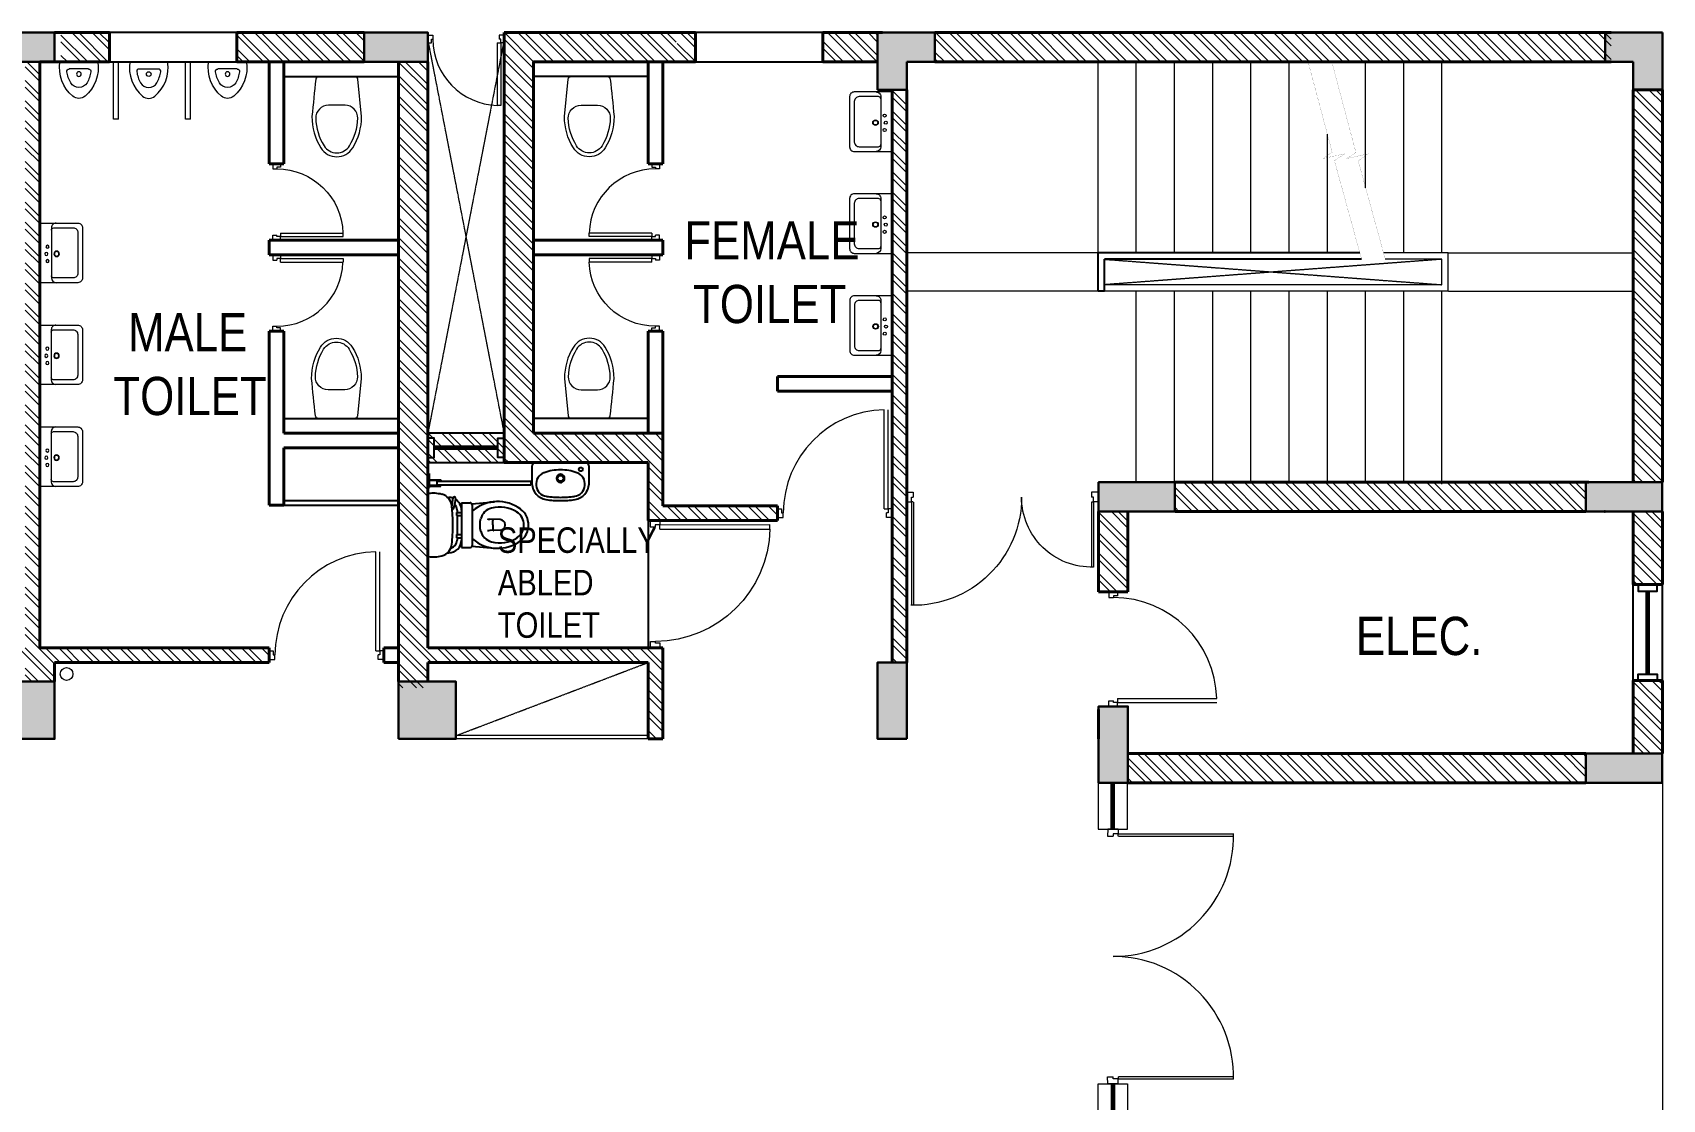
# Model space of a CAD drawing. Header units: inches. Extents: x 3461478 to 3553662, y 1119443 to 1186010.
# Drawn here: x 3494720 to 3507513, y 1174919 to 1183295 of the extents above; entities that cross this region are included whole.
import ezdxf

# ---------------------------------------------------------------- set-up
doc = ezdxf.new("R2010")
doc.units = ezdxf.units.IN
doc.header["$LTSCALE"] = 5
doc.header["$MEASUREMENT"] = 0
doc.linetypes.add('DASHED2', pattern=[0.375, 0.25, -0.125])
doc.linetypes.add('HIDDEN', pattern=[0.375, 0.25, -0.125])
doc.layers.get('0').update_dxf_attribs({"lineweight": 13})
for name, color, linetype, lineweight in [('door', 3, 'Continuous', 9), ('ele', 51, 'Continuous', 18), ('fixtures', 171, 'Continuous', 15), ('furniture', 95, 'Continuous', 18), ('hatch', 8, 'Continuous', 9), ('hidden', 8, 'HIDDEN', 13), ('S-Concrete', 6, 'Continuous', 30), ('steps', 25, 'Continuous', 9), ('text', 190, 'Continuous', 20), ('wall', 1, 'Continuous', 40)]:
    doc.layers.add(name, color=color, linetype=linetype, lineweight=lineweight)
doc.layers.add('Railng', color=203, linetype='Continuous')
doc.layers.add('win', color=4, linetype='Continuous')
doc.styles.get("Standard").update_dxf_attribs({"font": 'swissc.ttf', "height": 350})
pattern_1 = [(135, (3642114.79, 1411682.97), (-79.549513, -79.549513), []), (135, (3642114.79, 1411736.01), (-79.549513, -79.549513), [])]
pattern_2 = [(135, (3440489.43, 1664582.5), (-79.549513, -79.549513), []), (135, (3440489.43, 1664635.53), (-79.549513, -79.549513), [])]
pattern_3 = [(135, (3440441.02, 1664582.5), (-79.549513, -79.549513), []), (135, (3440441.02, 1664635.53), (-79.549513, -79.549513), [])]

# ---------------------------------------------------------------- blocks, each defined once
blk = doc.blocks.new('wc-wh')
at = {"color": 0, "linetype": 'ByBlock'}
for points in [[(315, 195), (22, 165, 0.384412), (0, 140), (0, -140, 0.383904), (22, -165, 0.001434), (314, -195, 0.140641), (560, -125, 0.259738), (630, 0, 0.259738), (560, 125, 0.139471)], [(225, 65), (225, -65, 0.422961), (328, -165, 0.13189), (544, -100, 0.259738), (600, 0, 0.259738), (544, 100, 0.13189), (328, 165, 0.422961)]]:
    blk.add_lwpolyline(points, format="xyb", close=True, dxfattribs=at)
blk.add_arc((316, -170), 25, 264.2811, 270.16, dxfattribs=at)
blk = doc.blocks.new('basin3')
blk.add_lwpolyline([(-310, 0, 0.414214), (-315, -5), (-315, -400, 0.414214), (-265, -450), (265, -450, 0.414214), (315, -400), (315, -5, 0.414214), (310, 0)], format="xyb", close=True)
for points in [[(-315, -170, -0.420988), (-266, -120), (-243, -120), (265, -120, -0.40847), (315, -170)], [(-241, -120, 0.401444), (-265, -145), (-265, -350, 0.414214), (-215, -400), (215, -400, 0.414214), (265, -350), (265, -145, 0.396723), (242, -120)]]:
    blk.add_lwpolyline(points, format="xyb")
for centre, radius in [((-65, -79), 16.2), ((10, -176), 28.9), ((10, -176), 23.5), ((11, -67), 16.2), ((87, -79), 16.2)]:
    blk.add_circle(centre, radius)
blk = doc.blocks.new('A$C747F79CE')
for p, q in [((3, 287), (301, 287)), ((76, 231), (228, 231))]:
    blk.add_line(p, q)
blk.add_circle((152, 191), 18.6)
for centre, radius, start, end in [((294, 242), 294, 171.2835, 229.7548), ((10, 242), 294, 310.2452, 8.7165), ((76, 212), 18.6, 90, 187.7956), ((294, 242), 238, 187.7956, 210.0177), ((10, 242), 238, 329.9823, 352.2044), ((228, 212), 18.6, 352.2044, 90), ((152, 160), 74.4, 210.0177, 329.9823), ((152, 74), 74.4, 229.7548, 310.2452)]:
    blk.add_arc(centre, radius, start, end)
blk = doc.blocks.new('disabled-wc_01')
at = {"lineweight": -3}
for p, q in [((0.365, 0.003), (0.86, 0.003)), ((1.017, 0), (0.907, 0)), ((0.907, 0), (0.907, -0.005)), ((0.998, -0.005), (0.998, 0)), ((0.907, -0.005), (1.017, -0.005)), ((0.918, -0.005), (0.918, -0.095)), ((0.918, -0.095), (0.923, -0.095)), ((0.923, -0.095), (0.923, -0.005)), ((0.923, -0.065), (0.963, -0.065)), ((0.923, -0.095), (0.928, -0.095)), ((0.928, -0.065), (0.928, -0.8)), ((0.958, -0.065), (0.958, -0.8)), ((0.963, -0.095), (0.958, -0.095)), ((0.963, -0.095), (0.963, -0.005)), ((0.968, -0.095), (0.963, -0.095)), ((0.968, -0.005), (0.968, -0.095)), ((0.395, -0.147), (0.395, -0.157)), ((0.512, -0.222), (0.495, -0.222)), ((0.537, -0.219), (0.512, -0.219)), ((0.512, -0.219), (0.512, -0.257)), ((0.537, -0.219), (0.537, -0.257)), ((0.687, -0.222), (0.537, -0.222)), ((0.712, -0.219), (0.687, -0.219)), ((0.687, -0.219), (0.687, -0.257)), ((0.712, -0.219), (0.712, -0.257)), ((0.729, -0.222), (0.712, -0.222)), ((0.734, -0.184), (0.758, -0.182)), ((0.734, -0.186), (0.734, -0.184)), ((0.758, -0.182), (0.764, -0.181)), ((0.825, -0.19), (0.769, -0.181)), ((0.822, -0.21), (0.772, -0.202)), ((0.829, -0.147), (0.829, -0.157)), ((0.446, -0.339), (0.431, -0.515)), ((0.437, -0.257), (0.437, -0.326)), ((0.787, -0.257), (0.437, -0.257)), ((0.772, -0.34), (0.452, -0.341)), ((0.503, -0.344), (0.723, -0.344)), ((0.78, -0.338), (0.796, -0.515)), ((0.787, -0.257), (0.787, -0.325)), ((0.572, -0.56), (0.569, -0.479)), ((0.613, -0.502), (0.578, -0.502)), ((0.613, -0.502), (0.649, -0.502)), ((0.655, -0.56), (0.658, -0.479)), ((0.958, -0.8), (0.928, -0.8))]:
    blk.add_line(p, q, dxfattribs=at)
for centre, radius, start, end in [((0.642, -0.035), 0.28, 172.2058, 194.111), ((0.582, -0.035), 0.28, 345.9004, 7.8056), ((0.472, -0.078), 0.104, 194.111, 264.2214), ((0.753, -0.078), 0.104, 275.79, 345.9004), ((0.495, -0.157), 0.1, 180.0057, 270.0057), ((0.495, -0.157), 0.065, 195.1981, 270.0057), ((0.612, 1.311), 1.5, 264.2214, 270.0057), ((0.612, 1.311), 1.5, 270.0057, 275.79), ((0.729, -0.157), 0.065, 270.0057, 315.3093), ((0.729, -0.157), 0.1, 270.0057, 328.8928), ((0.743, -0.185), 0.009, 184.4364, 246.9266), ((0.791, -0.074), 0.13, 246.9266, 261.4364), ((0.766, -0.201), 0.02, 81.4364, 94.4364), ((0.729, -0.157), 0.065, 335.0636, 345.4153), ((0.823, -0.2), 0.01, 261.4364, 81.4364), ((0.729, -0.157), 0.1, 340.8694, 0.0057), ((0.73, -0.541), 0.3, 138.9526, 217.2465), ((0.452, -0.326), 0.015, 180.0057, 270.0057), ((0.497, -0.541), 0.3, 322.7649, 41.0588), ((0.772, -0.325), 0.015, 270.0057, 0.0057), ((0.722, -0.557), 0.25, 164.9191, 213.0277), ((0.597, -0.523), 0.12, 105.9869, 164.9191), ((0.613, -0.58), 0.18, 90.0057, 105.9869), ((0.479, -0.482), 0.09, 2.0057, 14.0993), ((0.578, -0.51), 0.008, 90.0057, 182.0057), ((0.613, -0.58), 0.18, 74.0244, 90.0057), ((0.649, -0.51), 0.008, 358.0057, 90.0057), ((0.748, -0.482), 0.09, 165.9121, 178.0057), ((0.63, -0.523), 0.12, 15.0923, 74.0244), ((0.504, -0.557), 0.25, 326.9837, 15.0923), ((0.612, -0.56), 0.04, 180.0057, 268.5237), ((0.613, -0.502), 0.098, 268.5237, 270.0057), ((0.613, -0.502), 0.098, 270.0057, 271.4876), ((0.615, -0.56), 0.04, 271.4876, 0.0057), ((0.613, -0.629), 0.154, 217.2465, 270.0057), ((0.613, -0.627), 0.12, 213.0277, 270.0057), ((0.613, -0.627), 0.12, 270.0057, 326.9837), ((0.613, -0.629), 0.154, 270.0057, 322.7649)]:
    blk.add_arc(centre, radius, start, end, dxfattribs=at)
blk = doc.blocks.new('disabled-lavatory_01')
at = {"lineweight": -3}
blk.add_line((0, -0.214), (0, 0.214), dxfattribs=at)
for centre, radius in [((0.054, 0.16), 0.015), ((0.125, 0), 0.023)]:
    blk.add_circle(centre, radius, dxfattribs=at)
for centre, radius, start, end in [((0.046, 0.125), 0.1, 90.0057, 117.7159), ((0.094, -1.044), 1.27, 86.6516, 92.3098), ((0.428, 0), 0.37, 159.5821, 180.0057), ((0.171, 0.096), 0.096, 8.1128, 159.5821), ((0.16, 0.09), 0.134, 10.2933, 86.6516), ((0.428, 0), 0.37, 180.0057, 200.4293), ((0.125, 0), 0.0325, 0.0057, 180.0057), ((0.125, 0), 0.0325, 180.0057, 0.0057), ((-0.5, 0), 0.774, 0.0057, 8.1932), ((-0.5, 0), 0.774, 351.8181, 0.0057), ((-0.5, 0), 0.8, 0.0057, 8.1932), ((-0.5, 0), 0.8, 351.8181, 0.0057), ((0.171, -0.096), 0.096, 200.4293, 351.8986), ((0.16, -0.09), 0.134, 273.3597, 349.7181), ((0.047, -0.125), 0.1, 242.2955, 267.7016), ((0.093, 1.044), 1.27, 267.7016, 273.3597)]:
    blk.add_arc(centre, radius, start, end, dxfattribs=at)
blk = doc.blocks.new('Big Door Garbage')
at = {"layer": 'door', "color": 5, "lineweight": 18}
for p, q in [((-12550, 128778), (-12500, 128778)), ((-12550, 128703), (-12550, 128778)), ((-12550, 128703), (-12515, 128703)), ((-12515, 128738), (-12500, 128738)), ((-12515, 128703), (-12515, 128738)), ((-12500, 128703), (-12515, 128703)), ((-12515, 128700), (-12515, 128189)), ((-12500, 128778), (-12500, 128738)), ((-12499, 128700), (-12499, 128189)), ((-11101, 128700), (-11101, 127889)), ((-11100, 128778), (-11100, 128738)), ((-11050, 128778), (-11100, 128778)), ((-11085, 128738), (-11100, 128738)), ((-11100, 128703), (-11085, 128703)), ((-11085, 128703), (-11085, 128738)), ((-11050, 128703), (-11085, 128703)), ((-11085, 128700), (-11085, 127889)), ((-11050, 128703), (-11050, 128778))]:
    blk.add_line(p, q, dxfattribs=at)
at = {"layer": 'door', "lineweight": 18}
for centre, radius, start, end in [((-12499, 128738), 549, 268.3162, 0), ((-11101, 128738), 849, 180, 271.3223)]:
    blk.add_arc(centre, radius, start, end, dxfattribs=at)
blk = doc.blocks.new('lib v2')
at = {"layer": 'hatch'}
h = blk.add_hatch(dxfattribs=at)
h.set_pattern_fill('ANSI32', color=256, scale=300, style=0)
h.set_pattern_definition([(45, (-45044.1, -204394.94), (-79.549513, 79.549513), []), (45, (-44991.07, -204394.94), (-79.549513, 79.549513), [])])
h.paths.add_polyline_path([(-479852, -60563), (-479967, -60563), (-479967, -60663), (-479892, -60663), (-479892, -60713), (-479852, -60713)])
h.paths.add_polyline_path([(-479967, -60563), (-480082, -60563), (-480082, -60713), (-480042, -60713), (-480042, -60663), (-479967, -60663)])
h.paths.add_polyline_path([(-479892, -60663), (-480042, -60663), (-480042, -60713), (-479892, -60713)])
h.paths.add_polyline_path([(-479892, -60513), (-480042, -60513), (-480042, -60563), (-479892, -60563)])
h.paths.add_polyline_path([(-479852, -60113), (-479967, -60113), (-479967, -60513), (-479892, -60513), (-479892, -60563), (-479852, -60563)])
h.paths.add_polyline_path([(-479967, -60113), (-480082, -60113), (-480082, -60563), (-480042, -60563), (-480042, -60513), (-479967, -60513)])
at = {"layer": 'ele', "color": 2, "lineweight": 60}
blk.add_line((-479967, -60663), (-479967, -60163), dxfattribs=at)
at = {"layer": 'win'}
blk.add_lwpolyline([(-480082, -60713), (-479852, -60713), (-479852, -60113), (-480082, -60113), (-480082, -60713)], close=True, dxfattribs=at)
for points in [[(-480042, -60113), (-480042, -60163), (-479892, -60163), (-479892, -60113)], [(-480042, -60713), (-480042, -60663), (-479892, -60663), (-479892, -60713)]]:
    blk.add_lwpolyline(points, dxfattribs=at)
blk = doc.blocks.new('D5')
at = {"layer": 'door', "color": 5, "lineweight": 18}
for p, q in [((-483748, -55971), (-483748, -55911)), ((-483748, -55911), (-483708, -55911)), ((-483748, -55971), (-483720, -55971)), ((-483720, -55971), (-483720, -55943)), ((-483720, -55943), (-483708, -55943)), ((-483708, -55911), (-483708, -55943)), ((-483204, -55971), (-483176, -55971)), ((-483204, -55971), (-483204, -56463)), ((-483148, -55911), (-483188, -55911)), ((-483188, -55911), (-483188, -55943)), ((-483176, -55943), (-483188, -55943)), ((-483176, -55971), (-483176, -55943)), ((-483176, -55971), (-483176, -56463)), ((-483148, -55971), (-483176, -55971)), ((-483148, -55971), (-483148, -55911))]:
    blk.add_line(p, q, dxfattribs=at)
blk.add_lwpolyline([(-483176, -56463), (-483204, -56463)], dxfattribs=at)
at = {"layer": 'door', "lineweight": 18}
blk.add_arc((-483188, -55943), 520, 179.9782, 268.215, dxfattribs=at)
blk = doc.blocks.new('lib d3')
at = {"layer": 'door', "color": 5}
for p, q in [((-486823, -55923), (-486823, -55968)), ((-486755, -55923), (-486823, -55923)), ((-486823, -55968), (-486787, -55968)), ((-486787, -55954), (-486787, -55968)), ((-486755, -55954), (-486787, -55954)), ((-486755, -55923), (-486755, -55954)), ((-486823, -56778), (-486787, -56778)), ((-486823, -56823), (-486823, -56778)), ((-486787, -56791), (-486787, -56778)), ((-486755, -56791), (-486787, -56791)), ((-486755, -56760), (-486755, -56791)), ((-486755, -56823), (-486755, -56791)), ((-486755, -56823), (-486823, -56823))]:
    blk.add_line(p, q, dxfattribs=at)
at = {"layer": 'door', "color": 5, "lineweight": 18}
for p, q in [((-486755, -56760), (-485977, -56760)), ((-486755, -56791), (-485977, -56791))]:
    blk.add_line(p, q, dxfattribs=at)
at = {"layer": 'door'}
blk.add_arc((-486787, -56778), 810, 1.2733, 90, dxfattribs=at)
blk = doc.blocks.new('ABL_Door_S - 1000 x 2100-11-3 Second Floor Lvl')
at = {"layer": 'door', "color": 5}
for p, q in [((-500, 38), (-450, 38)), ((-500, -38), (-500, 38)), ((-450, 38), (-450, -3)), ((450, 38), (450, -3)), ((500, 38), (450, 38)), ((500, -38), (500, 38)), ((-500, -38), (-465, -38)), ((-465, -3), (-450, -3)), ((-465, -38), (-465, -3)), ((-430, -38), (-465, -38)), ((465, -3), (450, -3)), ((465, -38), (465, -3)), ((500, -38), (465, -38))]:
    blk.add_line(p, q, dxfattribs=at)
at = {"layer": 'door', "color": 5, "lineweight": 18}
for p, q in [((-465, -38), (-465, -902)), ((-430, -38), (-430, -902)), ((-430, -902), (-465, -902))]:
    blk.add_line(p, q, dxfattribs=at)
at = {"layer": 'door'}
blk.add_arc((-450, -3), 900, 271.2733, 0, dxfattribs=at)
blk = doc.blocks.new('gheh')
at = {"layer": 'door', "color": 5, "lineweight": 18}
for p, q in [((-390361, 139030), (-389998, 139030)), ((-389998, 139030), (-389998, 138800)), ((-389998, 138956), (-389943, 138957)), ((-389998, 138873), (-389998, 138956)), ((-389998, 138873), (-389998, 138956)), ((-389943, 138957), (-389943, 138912)), ((-388054, 138957), (-388054, 138912)), ((-387998, 138956), (-388054, 138957)), ((-387636, 139030), (-387998, 139030)), ((-387998, 139030), (-387998, 138800)), ((-387998, 138873), (-387998, 138956)), ((-389998, 138800), (-390361, 138800)), ((-389998, 138873), (-389959, 138873)), ((-389959, 138912), (-389943, 138912)), ((-389959, 138873), (-389959, 138912)), ((-389943, 138873), (-389959, 138873)), ((-389959, 138870), (-389959, 137969)), ((-389941, 138870), (-389941, 137969)), ((-388055, 138870), (-388055, 137969)), ((-388037, 138912), (-388054, 138912)), ((-388054, 138873), (-388037, 138873)), ((-388037, 138873), (-388037, 138912)), ((-387998, 138873), (-388037, 138873)), ((-388037, 138870), (-388037, 137969)), ((-387998, 138800), (-387636, 138800))]:
    blk.add_line(p, q, dxfattribs=at)
at = {"layer": 'door', "lineweight": 18}
for centre, start, end in [((-389941, 138912), 268.6936, 0.0159), ((-388055, 138912), 179.9841, 271.3064)]:
    blk.add_arc(centre, 943, start, end, dxfattribs=at)
at = {"layer": 'win', "color": 2, "lineweight": 60}
for p, q in [((-389998, 138915), (-390361, 138915)), ((-387998, 138915), (-387636, 138915))]:
    blk.add_line(p, q, dxfattribs=at)
blk = doc.blocks.new('ergt')
at = {"layer": 'win', "color": 2, "lineweight": 60}
blk.add_line((-386782, 134248), (-386130, 134248), dxfattribs=at)
at = {"layer": 'win'}
for points in [[(-386832, 134363), (-386080, 134363)], [(-386832, 134323), (-386782, 134323), (-386782, 134173), (-386832, 134173)], [(-386080, 134323), (-386130, 134323), (-386130, 134173), (-386080, 134173)], [(-386832, 134133), (-386080, 134133)]]:
    blk.add_lwpolyline(points, dxfattribs=at)
blk = doc.blocks.new('col 400 x 230')
at = {"layer": 'hatch'}
blk.add_hatch(color=256, dxfattribs=at).paths.add_polyline_path([(230, -500), (230, 0), (0, 0), (0, -500)])
at = {"layer": 'S-Concrete'}
blk.add_lwpolyline([(230, -500), (230, 0), (0, 0), (0, -500)], close=True, dxfattribs=at)
blk = doc.blocks.new('col 450 x 450')
at = {"layer": 'hatch'}
h = blk.add_hatch(color=256, dxfattribs=at)
h.paths.add_polyline_path([(-487195, -40654), (-486970, -40429), (-487420, -40429)])
h.paths.add_polyline_path([(-487195, -40654), (-487420, -40429), (-487420, -40879)])
h.paths.add_polyline_path([(-487420, -40879), (-486970, -40879), (-487195, -40654)])
h.paths.add_polyline_path([(-487195, -40654), (-486970, -40879), (-486970, -40429)])
at = {"layer": 'S-Concrete'}
blk.add_lwpolyline([(-487420, -40429), (-486970, -40429), (-486970, -40879), (-487420, -40879)], close=True, dxfattribs=at)
blk = doc.blocks.new('col L 450 x 230  450 x230')
at = {"layer": 'hatch'}
h = blk.add_hatch(color=256, dxfattribs=at)
h.paths.add_polyline_path([(-482143, -61442), (-481923, -61442), (-481923, -61412), (-482173, -61412), (-482173, -61662), (-482143, -61662)], flags=17)
h.paths.add_polyline_path([(-482373, -61212), (-481923, -61212), (-481923, -61412), (-482173, -61412), (-482173, -61662), (-482373, -61662)])
at = {"layer": 'S-Concrete'}
for p, q in [((-482373, -61212), (-481923, -61212)), ((-482373, -61662), (-482373, -61212)), ((-481923, -61212), (-481923, -61442)), ((-481923, -61442), (-482143, -61442)), ((-482143, -61442), (-482143, -61662)), ((-482143, -61662), (-482373, -61662))]:
    blk.add_line(p, q, dxfattribs=at)
blk = doc.blocks.new('col 230 x 600')
at = {"layer": 'hatch'}
blk.add_hatch(color=256, dxfattribs=at).paths.add_polyline_path([(-485526, -33844), (-485526, -34444), (-485296, -34444), (-485296, -33844)])
at = {"layer": 'S-Concrete'}
blk.add_lwpolyline([(-485526, -33844), (-485526, -34444), (-485296, -34444), (-485296, -33844)], close=True, dxfattribs=at)
blk = doc.blocks.new('LIBRARY COLUMNS - 26.07.10')
at = {"layer": 'S-Concrete'}
for p in [(725121, 272500), (725121, 269350)]:
    blk.add_blockref('col 450 x 450', p, dxfattribs=at)
for name, p, rotation in [('col 400 x 230', (243247, 231621), 180), ('col 400 x 230', (243247, 228691), 180), ('col 230 x 600', (203858, 710457), 90), ('col 230 x 600', (203513, 708722), 90), ('col 230 x 600', (-245809, 188983), 180), ('col 230 x 600', (-247939, 185158), 180), ('col 230 x 600', (-245809, 185158), 180), ('col L 450 x 230  450 x230', (-239126, 157789), 180)]:
    blk.add_blockref(name, p, dxfattribs=dict(at, rotation=rotation))
at = {"layer": 'S-Concrete', "xscale": -1}
blk.add_blockref('col L 450 x 230  450 x230', (-239126, 286373), dxfattribs=at)

msp = doc.modelspace()

# ---------------------------------------------------------------- hatches: boundary and pattern name
at = {"layer": 'hatch'}
h = msp.add_hatch(dxfattribs=at)
h.set_pattern_fill('ANSI32', color=256, scale=300, angle=90, style=0)
h.set_pattern_definition(pattern_1)
h.paths.add_polyline_path([(3495233, 1183065), (3495323, 1183065), (3495323, 1183295), (3494943, 1183295), (3494943, 1183065)])
h.paths.add_polyline_path([(3496323, 1183295), (3496323, 1183065), (3496399, 1183065), (3497323, 1183065), (3497323, 1183295)])
h = msp.add_hatch(dxfattribs=at)
h.set_pattern_fill('ANSI32', color=256, scale=300, angle=90, style=0)
h.set_pattern_definition(pattern_1)
h.paths.add_polyline_path([(3499773, 1183295), (3499773, 1183065), (3499923, 1183065), (3499923, 1183295)])
h.paths.add_polyline_path([(3499423, 1180150), (3499423, 1179920), (3499553, 1179920), (3499553, 1179650), (3499668, 1179650), (3499668, 1180150)])
h.paths.add_polyline_path([(3499553, 1179650), (3499553, 1179465), (3499605, 1179465), (3499642, 1179465), (3499642, 1179465), (3500568, 1179465), (3500568, 1179580), (3499668, 1179580), (3499668, 1179650)])
h.paths.add_polyline_path([(3498423, 1182212), (3498423, 1180574), (3498653, 1180574), (3498653, 1182212)])
h.paths.add_polyline_path([(3498423, 1183295), (3498423, 1183245), (3498423, 1182212), (3498653, 1182212), (3498653, 1183065), (3498832, 1183065), (3498832, 1183295)])
h.paths.add_polyline_path([(3498832, 1183295), (3498832, 1183180), (3499631, 1183180), (3499631, 1183295)])
h.paths.add_polyline_path([(3498832, 1183180), (3498832, 1183065), (3499631, 1183065), (3499631, 1183180)])
h.paths.add_polyline_path([(3498794, 1180150), (3498785, 1179920), (3499423, 1179920), (3499423, 1180150)])
h.paths.add_polyline_path([(3498423, 1180574), (3498423, 1179920), (3498785, 1179920), (3498794, 1180150), (3498653, 1180150), (3498653, 1180574)])
h.paths.add_polyline_path([(3499781, 1183105), (3499773, 1183105), (3499773, 1183180), (3499781, 1183180), (3499781, 1183255), (3499773, 1183255), (3499773, 1183295), (3499631, 1183295), (3499631, 1183065), (3499781, 1183065)])
h = msp.add_hatch(dxfattribs=at)
h.set_pattern_fill('ANSI32', color=256, scale=300, angle=90, style=0)
h.set_pattern_definition(pattern_2)
h.paths.add_polyline_path([(3501468, 1182845), (3501468, 1182709), (3501583, 1182709), (3501583, 1182845)])
h.paths.add_polyline_path([(3501583, 1182665), (3501468, 1182665), (3501468, 1180706), (3501583, 1180706)])
h.paths.add_polyline_path([(3501583, 1182709), (3501468, 1182709), (3501468, 1182665), (3501583, 1182665)])
h.paths.add_polyline_path([(3501468, 1180706), (3501468, 1178350), (3501583, 1178350), (3501583, 1179719), (3501581, 1179719), (3501581, 1179765), (3501583, 1179765), (3501583, 1180706)])
h.paths.add_polyline_path([(3500923, 1183295), (3500923, 1183180), (3501353, 1183180), (3501353, 1183295)])
h.paths.add_polyline_path([(3500923, 1183180), (3500923, 1183065), (3501353, 1183065), (3501353, 1183180)])
h = msp.add_hatch(dxfattribs=at)
h.set_pattern_fill('ANSI32', color=256, scale=300, angle=90, style=0)
h.set_pattern_definition(pattern_2)
h.paths.add_polyline_path([(3501803, 1183295), (3501803, 1183180), (3501923, 1183180), (3501923, 1183295)])
h.paths.add_polyline_path([(3501803, 1183180), (3501803, 1183065), (3501923, 1183065), (3501923, 1183180)])
h.paths.add_polyline_path([(3501923, 1183295), (3501923, 1183180), (3503203, 1183180), (3503203, 1183295)])
h.paths.add_polyline_path([(3501923, 1183180), (3501923, 1183065), (3503203, 1183065), (3503203, 1183180)])
h.paths.add_polyline_path([(3507111, 1183180), (3507111, 1183295), (3503203, 1183295), (3503203, 1183180)])
h.paths.add_polyline_path([(3507111, 1183065), (3507111, 1183180), (3503203, 1183180), (3503203, 1183065)])
h = msp.add_hatch(dxfattribs=at)
h.set_pattern_fill('ANSI32', color=256, scale=300, angle=90, style=0)
h.set_pattern_definition(pattern_1)
h.paths.add_polyline_path([(3494663, 1183065), (3494663, 1180714), (3494778, 1180714), (3494778, 1180995), (3494778, 1183065)])
edge = h.paths.add_edge_path()
edge.add_ellipse((3494782, 1179735), major_axis=(-2.62, 2.62), ratio=1, start_angle=45, end_angle=45.0014, ccw=False)
edge.add_line((3494778, 1179735), (3494778, 1180195))
edge.add_line((3494778, 1180195), (3494778, 1180195))
edge.add_ellipse((3494782, 1180195), major_axis=(-2.62, -2.62), ratio=1, start_angle=314.9986, end_angle=315, ccw=False)
edge.add_line((3494778, 1180195), (3494778, 1180535))
edge.add_ellipse((3494782, 1180535), major_axis=(-2.62, 2.62), ratio=1, start_angle=45, end_angle=45.0014, ccw=False)
edge.add_line((3494778, 1180535), (3494778, 1180714))
edge.add_line((3494778, 1180714), (3494663, 1180714))
edge.add_line((3494663, 1180714), (3494663, 1179535))
edge.add_line((3494663, 1179535), (3494663, 1178465))
edge.add_line((3494663, 1178465), (3493310, 1178465))
edge.add_line((3493310, 1178465), (3493310, 1177750))
edge.add_line((3493310, 1177750), (3493425, 1177750))
edge.add_line((3493425, 1177750), (3493425, 1178350))
edge.add_line((3493425, 1178350), (3494663, 1178350))
edge.add_line((3494663, 1178350), (3494663, 1178200))
edge.add_line((3494663, 1178200), (3494893, 1178200))
edge.add_line((3494893, 1178200), (3494893, 1178350))
edge.add_line((3494893, 1178350), (3496578, 1178350))
edge.add_line((3496578, 1178350), (3496578, 1178465))
edge.add_line((3496578, 1178465), (3494778, 1178465))
edge.add_line((3494778, 1178465), (3494778, 1179735))
edge.add_line((3494778, 1179735), (3494778, 1179735))
h = msp.add_hatch(dxfattribs=at)
h.set_pattern_fill('ANSI32', color=256, scale=300, angle=90, style=0)
h.set_pattern_definition([(135, (3642114.79, 1614957.42), (-79.549513, -79.549513), []), (135, (3642114.79, 1615010.45), (-79.549513, -79.549513), [])])
h.paths.add_polyline_path([(3499553, 1177865), (3499553, 1177750), (3499668, 1177750), (3499668, 1177865)])
h.paths.add_polyline_path([(3499423, 1178465), (3499423, 1178350), (3499553, 1178350), (3499553, 1177865), (3499668, 1177865), (3499668, 1178465), (3499606, 1178465), (3499570, 1178465), (3499570, 1178465)])
h.paths.add_polyline_path([(3497823, 1183065), (3497593, 1183065), (3497593, 1182665), (3497823, 1182665)])
h.paths.add_polyline_path([(3497823, 1182665), (3497593, 1182665), (3497593, 1180706), (3497823, 1180706)])
h.paths.add_polyline_path([(3499423, 1178350), (3499423, 1178465), (3498608, 1178465), (3498608, 1178350)])
h.paths.add_polyline_path([(3497593, 1180706), (3497593, 1178150), (3497823, 1178150), (3497823, 1178350), (3498608, 1178350), (3498608, 1178465), (3497823, 1178465), (3497823, 1180706)])
h = msp.add_hatch(dxfattribs=at)
h.set_pattern_fill('ANSI32', color=256, scale=300, angle=90, style=0)
h.set_pattern_definition(pattern_3)
h.paths.add_polyline_path([(3507283, 1182845), (3507283, 1179765), (3507398, 1179765), (3507398, 1182845)])
h.paths.add_polyline_path([(3507398, 1182845), (3507398, 1179765), (3507513, 1179765), (3507513, 1182845)])
h = msp.add_hatch(dxfattribs=at)
h.set_pattern_fill('ANSI32', color=256, scale=300, angle=90, style=0)
h.set_pattern_definition([(135, (3503198.04, 1179365.38), (-79.5495, -79.5495), []), (135, (3503198.04, 1179418.42), (-79.5495, -79.5495), [])])
h.paths.add_polyline_path([(3503088, 1179535), (3503088, 1178905), (3503318, 1178905), (3503318, 1179535)])
h.paths.add_polyline_path([(3506913, 1179535), (3506913, 1179765), (3503688, 1179765), (3503688, 1179535)])
h = msp.add_hatch(dxfattribs=at)
h.set_pattern_fill('ANSI32', color=256, scale=300, angle=90, style=0)
h.set_pattern_definition(pattern_3)
h.paths.add_polyline_path([(3503318, 1177635), (3503318, 1177405), (3506913, 1177405), (3506913, 1177635)])
h.paths.add_polyline_path([(3507513, 1178209), (3507398, 1178209), (3507398, 1177635), (3507513, 1177635)])
h.paths.add_polyline_path([(3507398, 1178209), (3507283, 1178209), (3507283, 1177635), (3507398, 1177635)])
h.paths.add_polyline_path([(3507283, 1178961), (3507398, 1178961), (3507398, 1179535), (3507283, 1179535)])
h.paths.add_polyline_path([(3507398, 1178961), (3507513, 1178961), (3507513, 1179535), (3507398, 1179535)])

# ---------------------------------------------------------------- linework, layer by layer
at = {"const_width": 1}
for points in [[(3504732, 1183065), (3504921, 1182355), (3504849, 1182306), (3505019, 1182343), (3504939, 1182288), (3505152, 1181515)], [(3504918, 1183065), (3505107, 1182355), (3505036, 1182306), (3505205, 1182343), (3505125, 1182288), (3505338, 1181515)]]:
    msp.add_lwpolyline(points, dxfattribs=at)
at = {"layer": 'door'}
for p, q in [((3499553, 1177775), (3498043, 1177775)), ((3499553, 1177750), (3498043, 1177750))]:
    msp.add_line(p, q, dxfattribs=at)
at = {"layer": 'ele'}
msp.add_line((3503318, 1177405), (3503318, 1177750), dxfattribs=at)
at = {"layer": 'fixtures'}
for p, q in [((3495356, 1182615), (3495356, 1183065)), ((3495396, 1182615), (3495396, 1183065)), ((3495921, 1182615), (3495921, 1183065)), ((3495961, 1182615), (3495961, 1183065)), ((3495396, 1182615), (3495356, 1182615)), ((3495961, 1182615), (3495921, 1182615))]:
    msp.add_line(p, q, dxfattribs=at)
at = {"layer": 'furniture'}
msp.add_line((3494778, 1181285), (3494778, 1181245), dxfattribs=at)
at = {"layer": 'hatch'}
msp.add_circle((3494987, 1178259), 50, dxfattribs=at)
at = {"layer": 'hidden', "linetype": 'DASHED2'}
for p, q in [((3498423, 1180150), (3497823, 1183245)), ((3498423, 1183245), (3497823, 1180150)), ((3505183, 1182077), (3505183, 1183065)), ((3505483, 1181565), (3505483, 1183065)), ((3505783, 1181565), (3505783, 1183065)), ((3505831, 1181565), (3505324, 1181565)), ((3505831, 1181265), (3505831, 1181565)), ((3505831, 1181565), (3507283, 1181565)), ((3505781, 1181515), (3503133, 1181315)), ((3503133, 1181515), (3505781, 1181315)), ((3505781, 1181515), (3505338, 1181515)), ((3505781, 1181315), (3505781, 1181515)), ((3505781, 1181315), (3503133, 1181315)), ((3505831, 1181265), (3503133, 1181265)), ((3503383, 1179765), (3503383, 1181265)), ((3503683, 1179765), (3503683, 1181265)), ((3503983, 1179765), (3503983, 1181265)), ((3504283, 1179765), (3504283, 1181265)), ((3504583, 1179765), (3504583, 1181265)), ((3504883, 1179765), (3504883, 1181265)), ((3505183, 1179765), (3505183, 1181265)), ((3505483, 1179765), (3505483, 1181265)), ((3505783, 1179750), (3505783, 1181265)), ((3505831, 1181265), (3507283, 1181265)), ((3498043, 1177775), (3499553, 1178350))]:
    msp.add_line(p, q, dxfattribs=at)
at = {"layer": 'Railng'}
for p, q in [((3505138, 1181565), (3503083, 1181565)), ((3503083, 1181265), (3503083, 1181565)), ((3505152, 1181515), (3503133, 1181515)), ((3503133, 1181265), (3503133, 1181515)), ((3503133, 1181265), (3503083, 1181265))]:
    msp.add_line(p, q, dxfattribs=at)
at = {"layer": 'steps'}
for p, q in [((3503083, 1181565), (3503083, 1183065)), ((3503383, 1181565), (3503383, 1183065)), ((3503683, 1181565), (3503683, 1183065)), ((3503983, 1181565), (3503983, 1183065)), ((3504283, 1181565), (3504283, 1183065)), ((3504583, 1181565), (3504583, 1183065)), ((3504883, 1181565), (3504883, 1182498)), ((3503083, 1181565), (3501583, 1181565)), ((3503083, 1181265), (3501583, 1181265)), ((3503318, 1178005), (3503088, 1178005)), ((3507513, 1177405), (3507513, 1173854))]:
    msp.add_line(p, q, dxfattribs=at)
at = {"layer": 'wall'}
for p, q in [((3495323, 1183295), (3494893, 1183295)), ((3495323, 1183065), (3495323, 1183295)), ((3497323, 1183295), (3496323, 1183295)), ((3496323, 1183295), (3496323, 1183065)), ((3499923, 1183295), (3498423, 1183295)), ((3498423, 1183295), (3498423, 1179920)), ((3499923, 1183065), (3499923, 1183295)), ((3501391, 1183295), (3500923, 1183295)), ((3500923, 1183065), (3500923, 1183295)), ((3507111, 1183295), (3501803, 1183295)), ((3494778, 1178465), (3494778, 1183065)), ((3495323, 1183065), (3494778, 1183065)), ((3496323, 1183065), (3497323, 1183065)), ((3496578, 1183065), (3496578, 1182265)), ((3496693, 1183065), (3496693, 1182265)), ((3497593, 1178905), (3497593, 1183065)), ((3497823, 1183065), (3497823, 1180150)), ((3497823, 1183065), (3497823, 1180150)), ((3499923, 1183065), (3498653, 1183065)), ((3498653, 1183065), (3498653, 1180150)), ((3499553, 1182265), (3499553, 1183065)), ((3499668, 1182265), (3499668, 1183065)), ((3501353, 1183065), (3500923, 1183065)), ((3507111, 1183065), (3501803, 1183065)), ((3501468, 1179580), (3501468, 1182845)), ((3501583, 1182845), (3501583, 1178350)), ((3507513, 1182845), (3507283, 1182845)), ((3507283, 1182845), (3507283, 1179765)), ((3507513, 1179765), (3507513, 1182845)), ((3496693, 1182265), (3496578, 1182265)), ((3499553, 1182265), (3499668, 1182265)), ((3496578, 1181665), (3496578, 1181550)), ((3496578, 1181665), (3497593, 1181665)), ((3499668, 1181665), (3498653, 1181665)), ((3499668, 1181665), (3499668, 1181550)), ((3496578, 1181550), (3497593, 1181550)), ((3499553, 1181550), (3498653, 1181550)), ((3499553, 1181550), (3499668, 1181550)), ((3496578, 1180950), (3496578, 1179585)), ((3496578, 1180950), (3496693, 1180950)), ((3496693, 1180950), (3496693, 1180150)), ((3499553, 1180150), (3499553, 1180950)), ((3499668, 1180950), (3499553, 1180950)), ((3499668, 1180950), (3499668, 1179580)), ((3500568, 1180595), (3501468, 1180595)), ((3500568, 1180595), (3500568, 1180480)), ((3500568, 1180480), (3501468, 1180480)), ((3496693, 1180150), (3497593, 1180150)), ((3497823, 1180150), (3497823, 1178465)), ((3499668, 1180150), (3498653, 1180150)), ((3496693, 1180035), (3496693, 1179585)), ((3496693, 1180035), (3497593, 1180035)), ((3499553, 1179920), (3498423, 1179920)), ((3499553, 1179920), (3499553, 1179465)), ((3506935, 1179765), (3503688, 1179765)), ((3496578, 1179585), (3496693, 1179585)), ((3499668, 1179580), (3500568, 1179580)), ((3500568, 1179580), (3500568, 1179465)), ((3501468, 1179580), (3501468, 1179465)), ((3503088, 1178905), (3503088, 1179535)), ((3503318, 1178905), (3503318, 1179535)), ((3503688, 1179535), (3506913, 1179535)), ((3507059, 1179535), (3507063, 1179535)), ((3507283, 1179535), (3507283, 1178961)), ((3507513, 1178961), (3507513, 1179535)), ((3500568, 1179465), (3499553, 1179465)), ((3501468, 1179465), (3501468, 1178350)), ((3507283, 1178961), (3507513, 1178961)), ((3497593, 1178905), (3497593, 1178200)), ((3503318, 1178905), (3503088, 1178905)), ((3496578, 1178465), (3494778, 1178465)), ((3496578, 1178465), (3496578, 1178350)), ((3497593, 1178465), (3497478, 1178465)), ((3497478, 1178465), (3497478, 1178350)), ((3499668, 1178465), (3497823, 1178465)), ((3499668, 1177750), (3499668, 1178465)), ((3494893, 1178200), (3494893, 1178350)), ((3494893, 1178350), (3496578, 1178350)), ((3497478, 1178350), (3497593, 1178350)), ((3497823, 1178350), (3497823, 1178200)), ((3499553, 1178350), (3497823, 1178350)), ((3499553, 1177750), (3499553, 1178350)), ((3507283, 1178209), (3507283, 1177635)), ((3507283, 1178209), (3507513, 1178209)), ((3507513, 1177635), (3507513, 1178209)), ((3503088, 1177750), (3503088, 1177980)), ((3499668, 1177750), (3499553, 1177750)), ((3506913, 1177635), (3503318, 1177635)), ((3506913, 1177405), (3503318, 1177405))]:
    msp.add_line(p, q, dxfattribs=at)
at = {"layer": 'win'}
for p, q in [((3496693, 1182950), (3497593, 1182950)), ((3499553, 1182950), (3498653, 1182950)), ((3496693, 1180265), (3497593, 1180265)), ((3499553, 1180265), (3498653, 1180265)), ((3496693, 1179620), (3497593, 1179620)), ((3496693, 1179585), (3497593, 1179585)), ((3499553, 1179465), (3499553, 1178465))]:
    msp.add_line(p, q, dxfattribs=at)
for points in [[(3495323, 1183295), (3495323, 1183065), (3496323, 1183065), (3496323, 1183295)], [(3499923, 1183295), (3499923, 1183065), (3500923, 1183065), (3500923, 1183295)]]:
    msp.add_lwpolyline(points, close=True, dxfattribs=at)

# ---------------------------------------------------------------- block references
at = {"layer": 'door'}
msp.add_blockref('D5', (3981571, 1239186), dxfattribs=at)
at = {"layer": 'door', "xscale": -1}
for name, p, rotation in [('D5', (3440694, 698517), 90), ('D5', (3555552, 1664697), 270), ('ABL_Door_S - 1000 x 2100-11-3 Second Floor Lvl', (3499606, 1178965), 90.15234738888506)]:
    msp.add_blockref(name, p, dxfattribs=dict(at, rotation=rotation))
at = {"layer": 'door'}
for name, p, rotation in [('D5', (3555552, 698517), 270), ('D5', (3440694, 1664697), 90), ('gheh', (3642115, 1565040), 90)]:
    msp.add_blockref(name, p, dxfattribs=dict(at, rotation=rotation))
at = {"layer": 'fixtures', "xscale": -1}
for p in [(3495236, 1182778), (3496403, 1182778)]:
    msp.add_blockref('A$C747F79CE', p, dxfattribs=at)
at = {"layer": 'fixtures'}
msp.add_blockref('A$C747F79CE', (3495480, 1182778), dxfattribs=at)
for p, rotation in [((3497108, 1182950), 270), ((3499090, 1180265), 90)]:
    msp.add_blockref('wc-wh', p, dxfattribs=dict(at, rotation=rotation))
at = {"layer": 'fixtures', "xscale": -1}
for p, rotation in [((3499090, 1182950), 90), ((3497105, 1180265), 270)]:
    msp.add_blockref('wc-wh', p, dxfattribs=dict(at, rotation=rotation))
at = {"layer": 'fixtures'}
for name, p, xscale, yscale, zscale, rotation in [('basin3', (3501467, 1182595), 0.741935484111309, 0.741935484111309, 0.741935484111309, 270), ('basin3', (3501467, 1181795), 0.741935484111309, 0.741935484111309, 0.741935484111309, 270), ('basin3', (3494779, 1181565), -0.741935484111309, 0.7419354836456478, 0.7419354874000419, 90), ('basin3', (3501468, 1180995), 0.741935484111309, 0.741935484111309, 0.741935484111309, 270), ('basin3', (3494778, 1180765), -0.741935484111309, 0.7419354836456478, 0.7419354874000419, 90), ('basin3', (3494778, 1179965), -0.741935484111309, 0.7419354836456478, 0.7419354874000419, 90), ('disabled-lavatory_01', (3498864, 1179920), 1000, 1000, 1000, 270), ('disabled-wc_01', (3497830, 1178816), 1000, 1000, 1000, 90)]:
    msp.add_blockref(name, p, dxfattribs=dict(at, xscale=xscale, yscale=yscale, zscale=zscale, rotation=rotation))
at = {"layer": 'hatch', "rotation": 90}
msp.add_blockref('lib v2', (3437710, 1660002), dxfattribs=at)
at = {"layer": 'hidden', "xscale": -1}
msp.add_blockref('Big Door Garbage', (3490533, 1050909), dxfattribs=at)
at = {"layer": 'S-Concrete', "rotation": 90}
msp.add_blockref('LIBRARY COLUMNS - 26.07.10', (3726514, 940048), dxfattribs=at)
msp.add_blockref('LIBRARY COLUMNS - 26.07.10', (3726514, 940048), dxfattribs=at)
at = {"layer": 'win', "rotation": 90}
for name, p in [('lib d3', (3444645, 1666311)), ('lib d3', (3440655, 1665196)), ('ergt', (3641646, 1565040))]:
    msp.add_blockref(name, p, dxfattribs=at)
at = {"layer": 'win'}
msp.add_blockref('lib d3', (3989992, 1234827), dxfattribs=at)

# ---------------------------------------------------------------- texts
at = {"layer": 'text', "attachment_point": 1}
for s, insert, char_height, width in [('\\pi299.86;FEMALE \\P\\pi368.82;TOILET', (3499536, 1181814), 300, 1821.35), ('\\pi483.66;MALE \\P\\pi368.82;TOILET', (3494986, 1181092), 300, 1821.35), ('SPECIALLY ABLED TOILET', (3498372, 1179410), 200, 1487.06), ('ELEC.', (3505107, 1178708), 300, 1821.35)]:
    msp.add_mtext(s, dxfattribs=dict(at, insert=insert, char_height=char_height, width=width))

doc.saveas('drawing.dxf')
